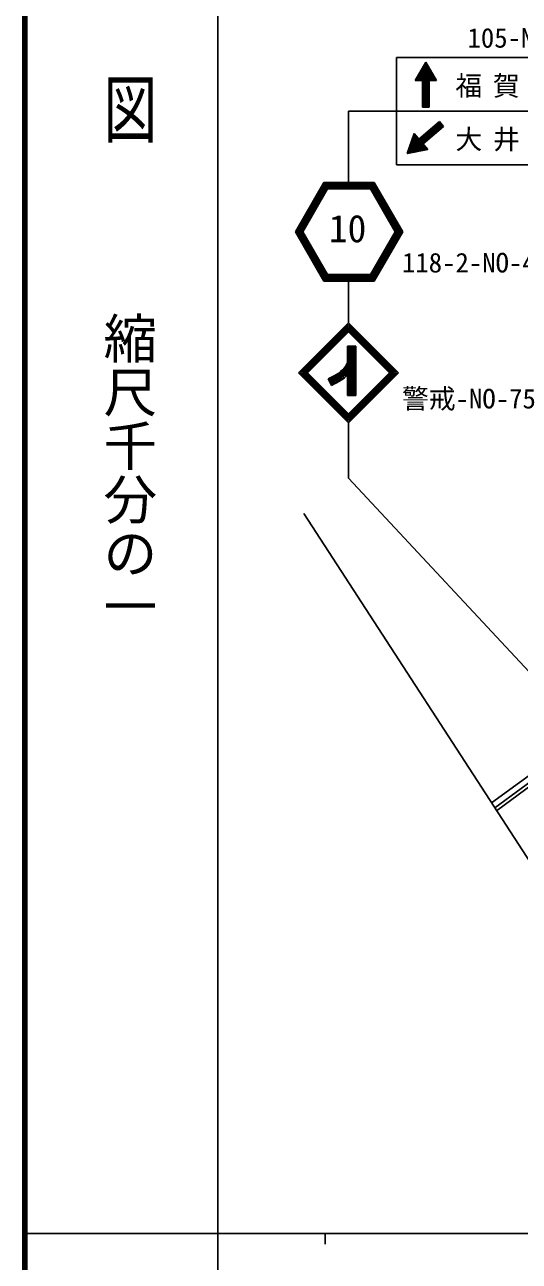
# Model space of a CAD drawing. Units: millimetres, scale not verified. Extents: x 40000 to 680000, y 20000 to 380000.
# Drawn here: x 40000 to 86096, y 202409 to 317770 of the extents above; entities that cross this region are included whole.
import ezdxf
from ezdxf.enums import TextEntityAlignment as Align

# ---------------------------------------------------------------- set-up
doc = ezdxf.new("R2010")
doc.units = ezdxf.units.MM
doc.header["$LTSCALE"] = 1000
for name, color, linetype, lineweight in [('M-BGD', 7, 'Continuous', 25), ('M-BMK-SRVR', 3, 'Continuous', 25), ('M-STR-STRC', 7, 'Continuous', 25), ('M-TTL', 2, 'Continuous', 140), ('M-TTL-BAND', 7, 'Continuous', 25)]:
    doc.layers.add(name, color=color, linetype=linetype, lineweight=lineweight)
doc.styles.add('@ＭＳ ゴシック', font='')
doc.styles.add('ＭＳ ゴシック', font='')
doc.styles.get('@ＭＳ ゴシック').set_extended_font_data('@MS Gothic')
doc.styles.get('ＭＳ ゴシック').set_extended_font_data('MS Gothic')

msp = doc.modelspace()

# ---------------------------------------------------------------- linework, layer by layer
at = {"layer": 'M-BGD'}
for p, q in [((83507, 245175), (103867, 259976)), ((83816, 244699), (104117, 259669)), ((83979, 244447), (104307, 259436))]:
    msp.add_line(p, q, dxfattribs=at)
at = {"layer": 'M-BMK-SRVR'}
msp.add_line((66003, 272165), (89426, 236049), dxfattribs=at)
at = {"layer": 'M-STR-STRC'}
for p, q in [((74642, 309707), (74642, 314707)), ((92596, 314707), (74642, 314707)), ((77385, 314273), (76402, 312570)), ((77138, 312570), (77138, 313845)), ((77224, 312570), (77224, 313993)), ((77309, 312570), (77309, 314142)), ((77385, 314273), (77385, 310070)), ((77385, 314273), (78369, 312570)), ((77497, 314079), (77497, 312595)), ((77581, 312570), (77581, 313935)), ((77652, 312570), (77652, 313811)), ((76549, 312570), (76549, 312825)), ((76655, 312570), (76655, 313008)), ((76752, 312570), (76752, 313177)), ((76858, 312570), (76858, 313360)), ((76958, 312570), (76958, 313533)), ((77052, 312570), (77052, 313696)), ((77732, 312570), (77732, 313672)), ((77812, 312570), (77812, 313534)), ((77895, 312570), (77895, 313390)), ((77967, 312570), (77967, 313266)), ((78044, 312570), (78044, 313133)), ((78121, 312570), (78121, 312999)), ((78201, 312570), (78201, 312860)), ((76402, 312570), (78369, 312570)), ((77085, 312570), (77085, 310070)), ((77169, 312570), (77169, 310070)), ((77263, 312570), (77263, 310070)), ((77495, 312570), (77495, 310070)), ((77579, 312570), (77579, 310070)), ((77685, 312570), (77685, 310070)), ((70179, 309707), (74642, 309707)), ((70179, 309707), (70179, 303058)), ((74642, 304707), (74642, 309707)), ((74642, 309707), (92596, 309707)), ((77685, 310070), (77085, 310070)), ((75653, 305769), (78845, 308503)), ((76751, 307105), (78650, 308731)), ((76820, 307024), (78719, 308650)), ((76875, 306960), (78774, 308586)), ((77025, 306784), (78924, 308411)), ((77087, 306712), (78986, 308339)), ((77141, 306649), (79040, 308275)), ((78650, 308731), (79040, 308275)), ((75653, 305769), (76306, 307624)), ((75727, 305980), (76854, 306946)), ((76819, 307025), (75783, 306138)), ((76772, 307080), (75830, 306272)), ((76720, 307140), (75883, 306423)), ((76668, 307201), (75937, 306574)), ((76614, 307264), (75992, 306731)), ((76568, 307318), (76039, 306865)), ((76518, 307377), (76091, 307011)), ((76468, 307436), (76142, 307157)), ((76416, 307496), (76195, 307307)), ((77586, 306130), (76306, 307624)), ((75653, 305769), (77586, 306130)), ((76996, 306819), (75802, 305797)), ((77051, 306754), (75970, 305828)), ((77107, 306689), (76139, 305860)), ((77163, 306624), (76307, 305891)), ((77224, 306552), (76493, 305926)), ((77289, 306476), (76689, 305962)), ((77358, 306396), (76897, 306001)), ((77421, 306322), (77088, 306037)), ((77490, 306242), (77296, 306076)), ((92596, 304707), (74642, 304707)), ((67881, 303058), (65226, 298458)), ((67924, 302985), (65360, 298458)), ((67968, 302908), (65399, 298458)), ((68035, 302792), (65515, 298458)), ((68055, 302758), (65572, 298458)), ((68097, 302684), (65704, 298458)), ((68141, 302608), (65745, 298458)), ((68192, 302519), (65871, 298458)), ((68228, 302458), (65918, 298458)), ((67881, 303058), (68228, 302458)), ((67881, 303058), (72574, 303058)), ((67937, 302962), (72525, 302974)), ((67968, 302908), (72488, 302908)), ((68021, 302816), (72438, 302822)), ((68055, 302758), (72401, 302758)), ((68141, 302608), (72314, 302608)), ((68146, 302687), (72355, 302678)), ((68204, 302539), (72257, 302510)), ((68228, 302458), (72228, 302458)), ((72574, 303058), (72228, 302458)), ((72228, 302458), (74537, 298458)), ((72287, 302500), (74610, 298489)), ((72314, 302608), (74710, 298458)), ((72381, 302643), (74785, 298470)), ((72401, 302758), (74884, 298458)), ((72456, 302811), (74990, 298420)), ((72488, 302908), (75057, 298458)), ((72555, 302942), (75146, 298470)), ((72574, 303058), (75230, 298458)), ((65226, 298458), (65918, 298458)), ((67881, 293858), (65226, 298458)), ((65337, 298458), (67915, 293917)), ((67968, 294008), (65399, 298458)), ((65493, 298458), (68012, 294084)), ((68055, 294158), (65572, 298458)), ((65671, 298458), (68120, 294271)), ((68141, 294308), (65745, 298458)), ((65882, 298458), (68202, 294413)), ((68228, 294458), (65918, 298458)), ((72228, 294458), (74537, 298458)), ((74585, 298408), (72275, 294404)), ((72314, 294308), (74710, 298458)), ((72387, 294279), (74810, 298483)), ((72401, 294158), (74884, 298458)), ((74947, 298433), (72456, 294117)), ((72488, 294008), (75057, 298458)), ((75121, 298427), (72524, 293918)), ((72574, 293858), (75230, 298458)), ((75230, 298458), (74537, 298458)), ((67881, 293858), (68228, 294458)), ((68110, 294255), (72346, 294253)), ((72314, 294308), (68141, 294308)), ((68192, 294396), (72267, 294390)), ((72228, 294458), (68228, 294458)), ((72574, 293858), (72228, 294458)), ((72574, 293858), (67881, 293858)), ((67930, 293943), (72520, 293951)), ((72488, 294008), (67968, 294008)), ((68020, 294099), (72426, 294114)), ((72401, 294158), (68055, 294158)), ((70179, 293858), (70179, 289958)), ((65512, 285291), (70179, 289958)), ((65653, 285291), (70179, 289816)), ((65794, 285291), (70179, 289675)), ((74845, 285291), (70179, 289958)), ((74704, 285291), (70179, 289816)), ((74563, 285291), (70179, 289675)), ((65936, 285291), (70179, 289534)), ((66007, 285220), (70249, 289463)), ((66077, 285150), (70320, 289392)), ((66148, 285079), (70391, 289322)), ((74209, 285079), (69966, 289322)), ((74280, 285150), (70037, 289392)), ((74350, 285220), (70108, 289463)), ((74421, 285291), (70179, 289534)), ((70077, 287771), (70072, 283171)), ((70077, 287771), (70877, 287770)), ((70177, 287771), (70172, 283171)), ((70277, 287771), (70272, 283171)), ((70377, 287771), (70372, 283171)), ((70477, 287771), (70472, 283171)), ((70577, 287771), (70572, 283171)), ((70677, 287770), (70672, 283170)), ((70777, 287770), (70772, 283170)), ((70877, 287770), (70872, 283170)), ((69891, 285890), (70075, 286187)), ((69969, 285962), (70110, 286286)), ((70004, 286033), (70116, 286333)), ((70179, 280624), (65512, 285291)), ((70179, 280766), (65653, 285291)), ((70179, 280907), (65794, 285291)), ((70179, 281048), (65936, 285291)), ((70249, 281119), (66007, 285362)), ((70320, 281190), (66077, 285432)), ((70391, 281260), (66148, 285503)), ((68662, 284908), (68851, 285010)), ((68851, 285010), (69076, 285141)), ((69018, 285026), (68859, 284931)), ((69197, 285138), (69017, 285025)), ((69250, 285053), (69070, 284940)), ((69076, 285141), (69273, 285272)), ((69303, 284968), (69122, 284855)), ((69346, 285238), (69194, 285136)), ((69402, 285155), (69250, 285053)), ((69273, 285272), (69447, 285410)), ((69457, 285072), (69306, 284970)), ((69452, 285332), (69336, 285230)), ((69513, 284989), (69362, 284887)), ((69518, 285257), (69402, 285155)), ((69447, 285410), (69622, 285563)), ((69558, 285440), (69447, 285327)), ((69584, 285181), (69467, 285079)), ((69629, 285369), (69518, 285257)), ((69650, 285106), (69533, 285004)), ((69564, 285445), (69697, 285560)), ((69700, 285299), (69589, 285186)), ((69716, 285031), (69599, 284929)), ((69622, 285563), (69753, 285701)), ((69629, 285369), (69763, 285485)), ((69772, 285229), (69660, 285116)), ((69781, 284956), (69665, 284854)), ((69692, 285555), (69817, 285680)), ((69694, 285294), (69828, 285409)), ((70074, 285394), (69732, 285046)), ((69753, 285701), (69891, 285890)), ((69760, 285218), (70074, 285489)), ((69763, 285485), (69888, 285610)), ((70074, 285251), (69803, 284976)), ((69806, 285668), (70075, 286044)), ((69825, 285142), (70074, 285357)), ((69833, 285414), (69958, 285539)), ((70074, 285109), (69874, 284906)), ((69888, 285610), (70075, 285872)), ((69890, 285067), (70024, 285182)), ((69904, 285343), (70029, 285468)), ((69966, 281260), (74209, 285503)), ((69969, 285551), (70156, 285814)), ((69975, 285273), (70100, 285397)), ((70037, 281190), (74280, 285432)), ((70108, 281119), (74350, 285362)), ((70179, 281048), (74421, 285291)), ((70179, 280907), (74563, 285291)), ((70179, 280766), (74704, 285291)), ((70179, 280624), (74845, 285291)), ((68278, 284730), (68662, 284908)), ((68585, 284128), (68278, 284730)), ((68541, 284771), (68328, 284670)), ((68584, 284681), (68371, 284580)), ((68627, 284590), (68414, 284489)), ((68669, 284500), (68456, 284399)), ((68712, 284410), (68499, 284309)), ((68741, 284863), (68542, 284772)), ((68755, 284319), (68542, 284218)), ((68783, 284772), (68584, 284681)), ((68798, 284229), (68585, 284128)), ((68824, 284682), (68626, 284590)), ((68866, 284591), (68668, 284499)), ((68908, 284500), (68710, 284408)), ((68861, 284932), (68733, 284859)), ((68950, 284409), (68751, 284318)), ((68910, 284845), (68783, 284772)), ((68992, 284319), (68793, 284227)), ((68959, 284758), (68832, 284685)), ((69008, 284671), (68881, 284598)), ((69070, 284940), (68910, 284845)), ((69058, 284584), (68930, 284511)), ((69121, 284854), (68961, 284759)), ((69107, 284497), (68980, 284424)), ((69172, 284768), (69012, 284673)), ((69156, 284410), (69029, 284337)), ((69223, 284682), (69063, 284587)), ((69274, 284596), (69115, 284501)), ((69325, 284510), (69166, 284415)), ((69356, 284883), (69175, 284770)), ((69409, 284798), (69228, 284685)), ((69462, 284713), (69281, 284600)), ((69515, 284629), (69334, 284516)), ((69569, 284906), (69418, 284804)), ((69625, 284823), (69474, 284721)), ((69681, 284740), (69530, 284638)), ((69644, 284723), (69773, 284812)), ((69847, 284880), (69731, 284778)), ((70072, 283171), (70872, 283170)), ((70179, 280624), (70179, 275457)), ((96962, 246719), (70179, 275457))]:
    msp.add_line(p, q, dxfattribs=at)
at = {"layer": 'M-TTL'}
msp.add_line((40000, 380000), (40000, 20000), dxfattribs=at)
at = {"layer": 'M-TTL-BAND'}
for p, q in [((58000, 370000), (58000, 20000)), ((40000, 205000), (579000, 205000)), ((68000, 205000), (68000, 204000))]:
    msp.add_line(p, q, dxfattribs=at)

# ---------------------------------------------------------------- texts
at = {"layer": 'M-STR-STRC', "style": 'ＭＳ ゴシック'}
for s, height, p in [('105-NO-17', 1833, (81273, 315079)), ('10', 2566, (68350, 296702)), ('118-2-NO-42', 1833, (75162, 294106)), ('警戒-NO-75', 1833, (75162, 281419))]:
    msp.add_text(s, height=height, dxfattribs=at).set_placement(p, align=Align.BOTTOM_LEFT)
at = {"layer": 'M-STR-STRC', "char_height": 1833, "attachment_point": 7, "style": 'ＭＳ ゴシック'}
for s, insert in [('\\T1.4;福賀', (80142, 310945)), ('\\T1.4;大井', (80142, 305945))]:
    msp.add_mtext(s, dxfattribs=dict(at, insert=insert))
at = {"layer": 'M-TTL-BAND', "style": '@ＭＳ ゴシック', "width": 1.4}
msp.add_text('平  面  図', height=3666, rotation=270, dxfattribs=at).set_placement((49777, 306475), align=Align.MIDDLE_RIGHT)
at = {"layer": 'M-TTL-BAND', "style": '@ＭＳ ゴシック'}
msp.add_text('縮尺千分の一', height=3666, rotation=270, dxfattribs=at).set_placement((49777, 261030), align=Align.MIDDLE_RIGHT)

doc.saveas('drawing.dxf')
